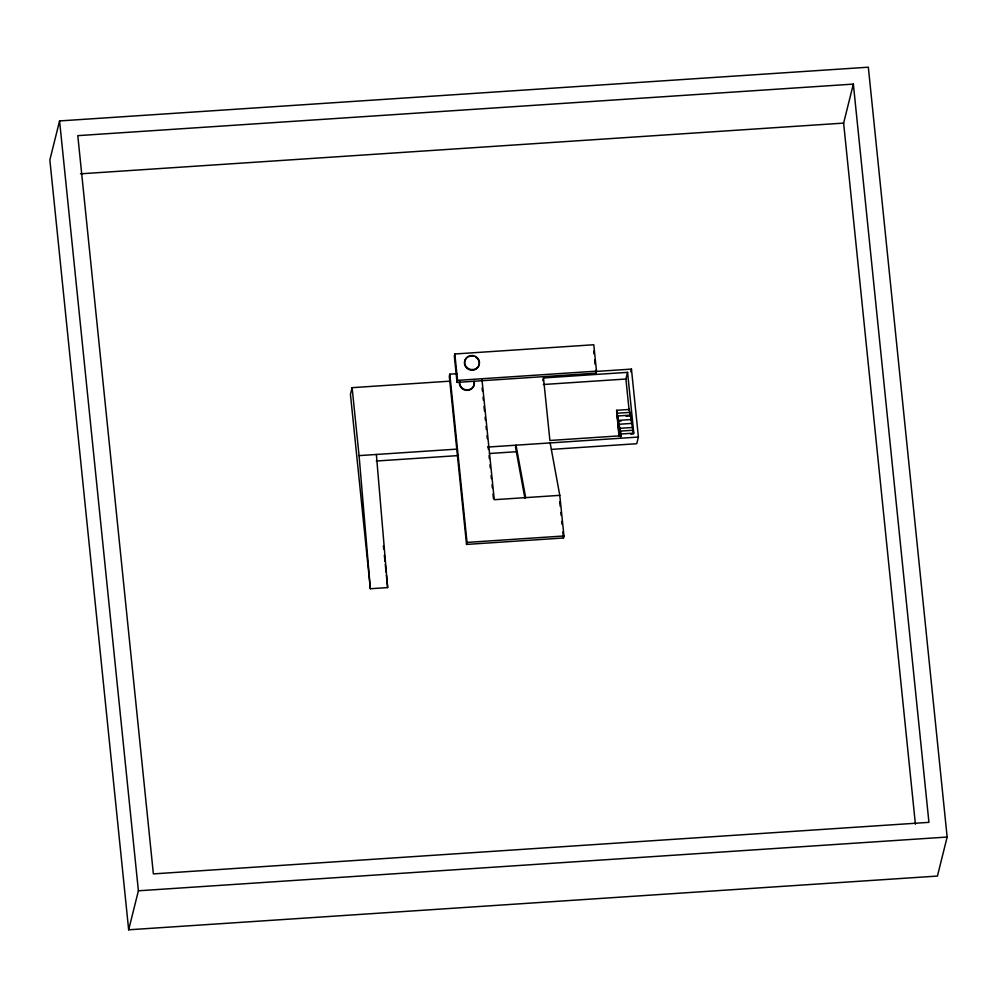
<?xml version="1.0" encoding="UTF-8"?>
<svg xmlns="http://www.w3.org/2000/svg" width="997" height="997" viewBox="0 0 997 997"><rect width="100%" height="100%" fill="white"/><g stroke="black" fill="none" stroke-linecap="round" stroke-linejoin="round"><path stroke-width="1.5" d="M59.571 120.936L49.85 159.956L128.663 929.802L937.429 876.064L947.15 837.044L868.337 67.198L59.571 120.936L138.396 890.795L128.663 929.802M449.884 381.166L352.115 387.671L350.445 394.326L370.348 588.741L387.646 587.594L376.368 454.47M457.274 373.663L449.809 374.162L449.298 376.168L466.534 544.424L563.455 537.994L563.953 535.975L559.791 495.347L550.145 442.917M454.831 353.985L454.333 356.004L457.037 382.387L595.994 373.152L596.493 371.133L593.788 344.75L454.831 353.985L457.536 380.368L457.037 382.387M466.534 544.424L467.032 542.418L449.809 374.162M542.829 380.605L543.49 377.938L627.562 372.355L633.793 433.147L621.106 433.994L620.907 434.829M617.018 414.067L617.23 413.232L629.905 412.397L629.705 413.232L629.319 409.455L616.632 410.303L619.012 436.449M629.319 409.455L629.107 410.29L625.904 379.022L627.562 372.355M617.592 416.808L617.804 415.973L630.478 415.126L631.014 420.36L631.226 419.525L618.539 420.36L618.339 421.195L621.156 421.008M630.789 371.769L631.45 369.102L595.757 371.47M619.025 425.071L619.237 424.236L631.911 423.401L632.41 428.299L632.621 427.464L619.947 428.299L619.735 429.134M620.308 431.925L620.52 431.09L633.207 430.243L633.581 433.982L630.765 434.169M621.106 433.994L621.081 436.574L620.52 431.09M626.041 416.248L630.278 415.961L630.478 415.126M631.911 423.401L631.712 424.236L631.226 419.525M633.207 430.243L632.995 431.078L632.621 427.464M631.45 369.102L638.404 437.06L636.747 443.715L551.466 449.385M915.408 824.22L843.624 123.105L853.357 84.097L77.791 135.642L153.376 873.895L928.93 822.351L853.357 84.097M80.495 173.827L843.624 123.105M457.536 380.368L596.493 371.133M543.353 384.506L625.904 379.022M621.293 435.739L549.895 440.487L543.49 377.938M352.115 387.671L359.07 455.617L457.05 449.111M488.081 447.042L638.404 437.06M376.255 461.025L458.433 455.567M489.44 453.51L517.356 451.653M559.791 495.347L494.263 499.709L481.987 379.757M467.032 542.418L563.953 535.975M138.396 890.795L947.15 837.044M525.656 497.615L516.01 445.185L515.511 447.204L524.883 498.126M629.905 412.397L630.278 415.961M619.947 428.299L620.732 436.038M619.237 424.236L620.508 436.723M618.539 420.36L620.171 436.275M617.804 415.973L619.81 435.589M617.23 413.232L619.586 436.25M616.632 410.303L619.212 435.465M593.738 351.156L594.038 354.097M594.648 359.954L595.097 364.354M595.695 370.223L595.994 373.152M559.753 501.877L560.214 506.389M560.837 512.408L561.137 515.412M561.76 521.431L562.071 524.447M562.831 531.974L563.455 537.994M482.112 387.92L482.423 390.998M483.059 397.142L483.371 400.221M484.006 406.377L484.48 410.988M485.103 417.132L485.414 420.211M486.05 426.367L486.362 429.445M486.997 435.589L487.309 438.668M488.094 446.357L488.405 449.435M489.041 455.579L489.353 458.657M489.988 464.801L490.3 467.88M491.085 475.569L491.409 478.647M492.032 484.804L492.344 487.869M492.979 494.026L493.453 498.637M383.384 545.957L383.708 549.035M384.331 555.204L384.967 561.373M385.278 564.464L386.076 572.166M386.387 575.257L387.646 587.594M359.07 455.617L370.348 588.741M474.098 381.776A7.478 7.054 14 0 1 466.746 390.388A7.478 7.054 14 0 1 459.692 381.19M474.211 381.29A7.478 7.054 14 0 1 467.842 389.889A7.478 7.054 14 0 1 459.53 382.524M475.719 357.163A7.478 7.054 14 0 1 477.937 367.444A7.478 7.054 14 0 1 467.007 368.367A7.478 7.054 14 0 1 466.708 357.923M468.266 356.864A7.478 7.054 14 0 1 473.936 356.39M466.683 367.345A7.478 7.054 14 0 0 479.208 364.678A7.478 7.054 14 0 0 470.223 355.642A7.478 7.054 14 0 0 466.683 367.345"/></g></svg>
